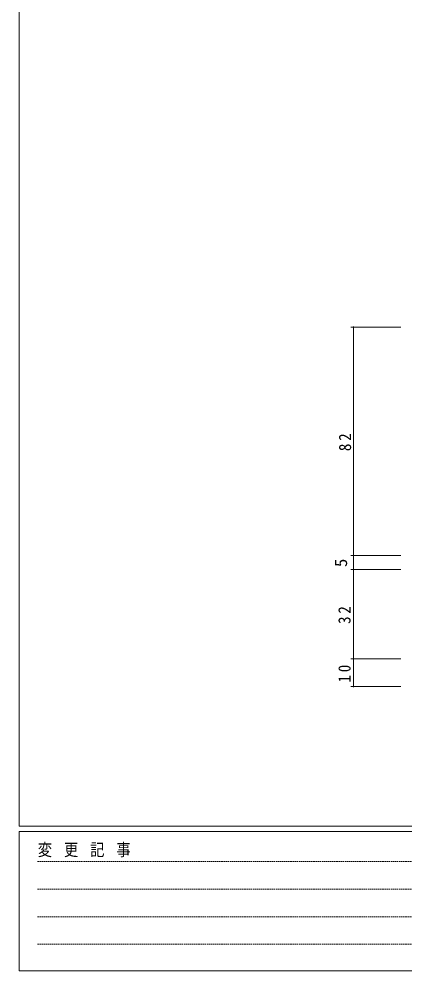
# Model space of a CAD drawing. Units: millimetres, scale not verified. Extents: x -567 to 567, y -403 to 403.
# Drawn here: x -562.7 to -424.3, y -403 to -61.5 of the extents above; entities that cross this region are included whole.
import ezdxf
from ezdxf.enums import TextEntityAlignment as Align

# ---------------------------------------------------------------- set-up
doc = ezdxf.new("R2010")
doc.units = ezdxf.units.MM
doc.header["$LTSCALE"] = 2
doc.linetypes.add('USER1', pattern=[0.375, 0.25, -0.125])
doc.layers.add('0-1_YKK_ZWAK', color=7, linetype='Continuous', lineweight=18)
doc.layers.add('0-6_YKK_D', color=6, linetype='Continuous', lineweight=18)
doc.styles.add('ＭＳ ゴシック', font='')
doc.styles.get('ＭＳ ゴシック').set_extended_font_data('MS Gothic')

msp = doc.modelspace()

# ---------------------------------------------------------------- linework, layer by layer
at = {"layer": '0-1_YKK_ZWAK'}
for p, q in [((-562.726, -350.982), (-562.726, 399.018)), ((537.274, -350.982), (-562.726, -350.982)), ((-562.726, -402.982), (-562.726, -352.982)), ((483.274, -352.982), (-562.726, -352.982)), ((-562.726, -402.982), (483.274, -402.982))]:
    msp.add_line(p, q, dxfattribs=at)
at = {"layer": '0-1_YKK_ZWAK', "linetype": 'USER1'}
for p, q in [((-556.157, -363.714), (-201.596, -363.714)), ((-556.157, -373.612), (-201.596, -373.612)), ((-556.157, -383.51), (-201.596, -383.51)), ((-556.157, -393.408), (-201.596, -393.408))]:
    msp.add_line(p, q, dxfattribs=at)
at = {"layer": '0-6_YKK_D'}
for p, q in [((-425.726, -171.982), (-443.726, -171.982)), ((-442.726, -253.982), (-442.726, -171.982)), ((-425.726, -253.982), (-443.726, -253.982)), ((-425.726, -253.982), (-443.726, -253.982)), ((-442.726, -258.982), (-442.726, -253.982)), ((-425.726, -258.982), (-443.726, -258.982)), ((-425.726, -258.982), (-443.726, -258.982)), ((-442.726, -258.982), (-442.726, -290.982)), ((-425.726, -290.982), (-443.726, -290.982)), ((-425.726, -290.982), (-443.726, -290.982)), ((-442.726, -290.982), (-442.726, -300.982)), ((-425.726, -300.982), (-443.726, -300.982))]:
    msp.add_line(p, q, dxfattribs=at)
for centre, start, end in [((-442.726, -171.982), 90, 270), ((-442.726, -171.982), 270, 90), ((-442.726, -253.982), 90, 270), ((-442.726, -253.982), 90, 270), ((-442.726, -253.982), 270, 90), ((-442.726, -253.982), 270, 90), ((-442.726, -258.982), 90, 270), ((-442.726, -258.982), 90, 270), ((-442.726, -258.982), 270, 90), ((-442.726, -258.982), 270, 90), ((-442.726, -290.982), 90, 270), ((-442.726, -290.982), 90, 270), ((-442.726, -290.982), 270, 90), ((-442.726, -290.982), 270, 90), ((-442.726, -300.982), 90, 270), ((-442.726, -300.982), 270, 90)]:
    msp.add_arc(centre, 0.106, start, end, dxfattribs=at)

# ---------------------------------------------------------------- texts
at = {"layer": '0-1_YKK_ZWAK', "insert": (-555.991, -362.192), "char_height": 4.399, "attachment_point": 7, "style": 'ＭＳ ゴシック'}
msp.add_mtext('\\T1.23;\\W0.85;変\\~更\\~記\\~事', dxfattribs=at)
at = {"layer": '0-6_YKK_D', "color": 7, "style": 'ＭＳ ゴシック'}
msp.add_text('5', height=4.399, rotation=90, dxfattribs=at).set_placement((-443.726, -258.082), align=Align.BOTTOM_LEFT)
at = {"layer": '0-6_YKK_D', "color": 7, "char_height": 4.399, "attachment_point": 7, "rotation": 90, "style": 'ＭＳ ゴシック'}
for s, insert in [('\\T1.37;\\W0.9;82', (-443.526, -216.502)), ('\\T1.37;\\W0.9;32', (-443.726, -278.502)), ('\\T1.37;\\W0.9;10', (-443.726, -299.502))]:
    msp.add_mtext(s, dxfattribs=dict(at, insert=insert))

doc.saveas('drawing.dxf')
